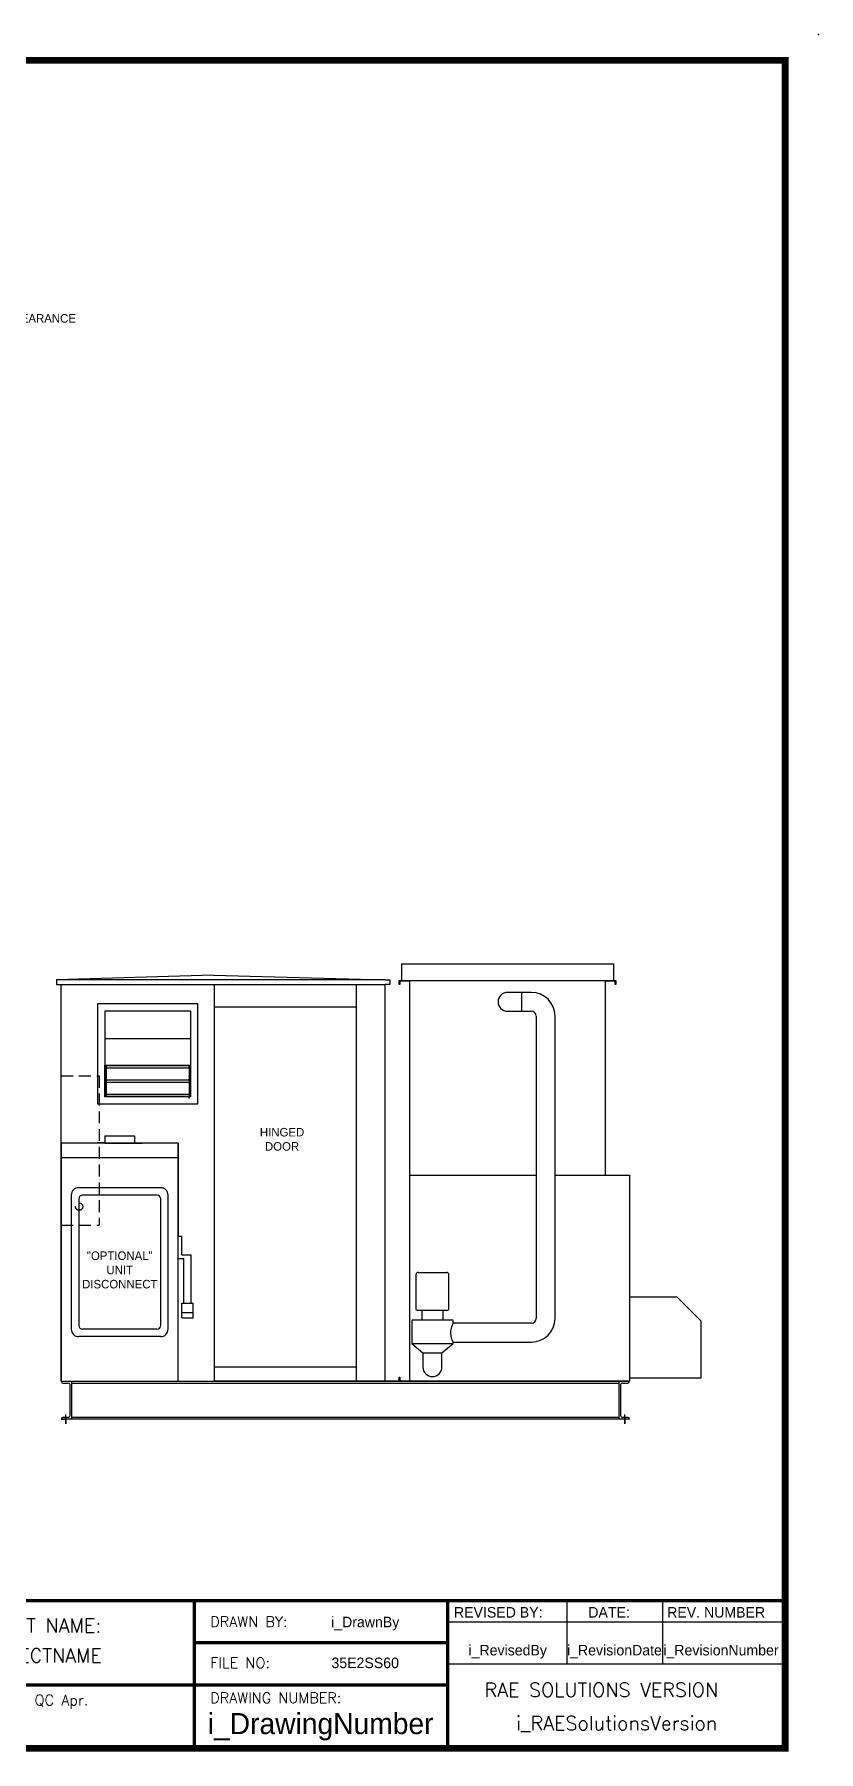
# Model space of a CAD drawing. Header units: inches. Extents: x -247 to 341, y -90 to 280.
# Drawn here: x 175 to 340.6, y -82.2 to 280.4 of the extents above; entities that cross this region are included whole.
import ezdxf
from ezdxf.enums import TextEntityAlignment as Align

# ---------------------------------------------------------------- set-up
doc = ezdxf.new("R2010")
doc.units = ezdxf.units.IN
doc.header["$MEASUREMENT"] = 0
doc.linetypes.add('HIDDEN', pattern=[0.375, 0.25, -0.125])
doc.layers.get('0').update_dxf_attribs({"color": 10})
doc.styles.add('SIMPLEX', font='SIMPLEX')

msp = doc.modelspace()

# ---------------------------------------------------------------- linework, layer by layer
at = {"color": 1, "linetype": 'Continuous'}
for p, q in [((252.51566, 84.12789), (297.26566, 84.12789)), ((252.51566, 84.12789), (252.51566, 80.62789)), ((297.26566, 84.12789), (297.26566, 80.62789)), ((252.01566, 79.74789), (252.01566, 80.62789)), ((252.01566, 80.62789), (254.26566, 80.62789)), ((252.14066, 80.50289), (252.14066, 79.74789)), ((254.26566, 80.50289), (252.14066, 80.50289)), ((254.26566, 80.62789), (254.26566, 80.61189)), ((254.26566, 80.62789), (295.51566, 80.62789)), ((254.26566, 80.61189), (295.51566, 80.61189)), ((254.26566, 39.51889), (254.26566, 80.50289)), ((295.51566, 80.62789), (297.76566, 80.62789)), ((295.51566, 80.62789), (295.51566, 80.61189)), ((295.51566, 80.50289), (295.51566, 39.51889)), ((297.64066, 80.50289), (295.51566, 80.50289)), ((297.64066, 79.74789), (297.64066, 80.50289)), ((297.76566, 80.62789), (297.76566, 79.74789)), ((252.14066, 79.74789), (252.01566, 79.74789)), ((277.90658, 78.12789), (274.89066, 78.12789)), ((277.90658, 74.12722), (277.90658, 78.12856)), ((279.90658, 78.12789), (277.90658, 78.12789)), ((297.76566, 79.74789), (297.64066, 79.74789)), ((209.46169, 75.71178), (188.33669, 75.71178)), ((188.33669, 75.71178), (188.33669, 54.58678)), ((189.83669, 74.21178), (207.96169, 74.21178)), ((209.46169, 54.58678), (209.46169, 75.71178)), ((274.89066, 74.12789), (277.90658, 74.12789)), ((277.90658, 74.12789), (279.90658, 74.12789)), ((280.90658, 73.12789), (280.90658, 9.26881)), ((284.90658, 9.26881), (284.90658, 73.12789)), ((189.83669, 56.08678), (189.83669, 62.71833)), ((189.89919, 56.14928), (189.89919, 62.71833)), ((190.14919, 62.71833), (190.14919, 62.58678)), ((207.64919, 62.58678), (190.14919, 62.58678)), ((190.14919, 62.58678), (190.14919, 62.08678)), ((207.64919, 62.08678), (190.14919, 62.08678)), ((190.14919, 62.08678), (190.14919, 59.58678)), ((207.64919, 62.71833), (207.64919, 62.58678)), ((207.64919, 62.58678), (207.64919, 62.08678)), ((207.64919, 62.08678), (207.64919, 59.58678)), ((207.89919, 62.71833), (207.89919, 56.14928)), ((207.96169, 62.71833), (207.96169, 56.08678)), ((207.64919, 59.58678), (190.14919, 59.58678)), ((190.14919, 59.58678), (190.14919, 59.08678)), ((207.64919, 59.08678), (190.14919, 59.08678)), ((190.14919, 59.08678), (190.14919, 56.58678)), ((207.64919, 59.58678), (207.64919, 59.08678)), ((207.64919, 59.08678), (207.64919, 56.58678)), ((188.33669, 54.58678), (209.46169, 54.58678)), ((207.96169, 56.08678), (189.83669, 56.08678)), ((207.89919, 56.14928), (189.89919, 56.14928)), ((207.64919, 56.58678), (190.14919, 56.58678)), ((190.14919, 56.58678), (190.14919, 56.14928)), ((207.64919, 56.58678), (207.64919, 56.14928)), ((254.26566, 39.51889), (280.90658, 39.51889)), ((254.26566, 39.50289), (280.90658, 39.50289)), ((254.26566, -3.87211), (254.26566, 39.50289)), ((254.28166, 39.50289), (254.28166, 39.51889)), ((284.90658, 39.51889), (295.51566, 39.51889)), ((284.90658, 39.50289), (300.64066, 39.50289)), ((295.49966, 39.51889), (295.49966, 39.50289)), ((300.64066, 39.50289), (300.64066, 15.91889)), ((255.51566, 18.50289), (255.51566, 11.25289)), ((256.01566, 19.00289), (262.01566, 19.00289)), ((262.51566, 11.25289), (262.51566, 18.50289)), ((300.62466, 15.91889), (300.62466, -3.98111)), ((300.62466, 15.91889), (300.64066, 15.91889)), ((300.64066, 15.91889), (300.64066, 13.75289)), ((255.76566, 11.00289), (262.26566, 11.00289)), ((256.76566, 11.00289), (256.76566, 9.00289)), ((261.26566, 9.00289), (261.26566, 11.00289)), ((300.64066, 13.75289), (300.64066, -3.24711)), ((310.67466, 13.75289), (300.64066, 13.75289)), ((315.76566, 8.66189), (310.67466, 13.75289)), ((254.64066, 8.75289), (254.64066, 4.00289)), ((254.89066, 9.00289), (263.14066, 9.00289)), ((263.39066, 8.25598), (263.39066, 8.75289)), ((279.90734, 8.26881), (263.39066, 8.25623)), ((315.76566, -3.24711), (315.76566, 8.66189)), ((254.64066, 4.00289), (263.39066, 4.00289)), ((254.64066, 4.00289), (257.01566, 2.00289)), ((261.01566, 2.00289), (263.39066, 4.00289)), ((263.39066, 4.25623), (279.91039, 4.26881)), ((263.39066, 4.00289), (263.39066, 4.25657)), ((257.01566, 2.00289), (261.01566, 2.00289)), ((257.01566, 2.00289), (257.01566, -0.99711)), ((261.01566, -0.99711), (261.01566, 2.00289)), ((252.01566, -3.11711), (252.14066, -3.11711)), ((252.01566, -3.99711), (252.01566, -3.11711)), ((252.01566, -3.99711), (252.01566, -3.11711)), ((252.14066, -3.11711), (252.14066, -3.87211)), ((300.64066, -3.24711), (315.76566, -3.24711)), ((300.64066, -3.24711), (300.64066, -3.98111)), ((300.64066, -3.99711), (252.01566, -3.99711)), ((252.14066, -3.87211), (254.26566, -3.87211)), ((300.62466, -3.98111), (300.64066, -3.98111)), ((300.64066, -3.98111), (300.64066, -3.99711))]:
    msp.add_line(p, q, dxfattribs=at)
at = {"color": 1, "ltscale": 5}
for p, q in [((212.82816, 81.74789), (179.64066, 80.74789)), ((249.01566, 80.74789), (179.64066, 80.74789)), ((180.64066, 80.74789), (179.64066, 80.74789)), ((179.64066, 80.74789), (179.64066, 79.74789)), ((212.82816, 81.74789), (249.01566, 80.74789)), ((249.01566, 80.74789), (250.01566, 80.74789)), ((250.01566, 80.74789), (250.01566, 79.74789)), ((179.64066, 79.74789), (180.64066, 79.74789)), ((179.64066, 79.74789), (249.01566, 79.74789)), ((180.64066, -3.99711), (180.64066, 79.74789)), ((213.01566, -3.99711), (213.01566, 79.74789)), ((243.01566, -3.99711), (243.01566, 79.74789)), ((249.01566, -3.99711), (249.01566, 79.74789)), ((250.01566, 79.74789), (249.01566, 79.74789)), ((213.01566, 75.07183), (243.01566, 75.07183)), ((243.01566, -0.99711), (213.01566, -0.99711)), ((180.64066, -3.99711), (180.64066, -3.99711)), ((180.64066, -3.99711), (300.64066, -3.99711)), ((181.01566, -4.37211), (182.14066, -4.37211)), ((182.51566, -11.24711), (182.51566, -4.74711)), ((182.89066, -11.99711), (182.89066, -3.99711)), ((182.89066, -4.37211), (298.39066, -4.37211)), ((243.01566, -3.99711), (213.01566, -3.99711)), ((249.01566, -3.99711), (243.01566, -3.99711)), ((252.01566, -3.99711), (249.01566, -3.99711)), ((252.01566, -3.99711), (249.01566, -3.99711)), ((298.39066, -3.99711), (298.39066, -11.99711)), ((298.76566, -4.74711), (298.76566, -11.24711)), ((299.14066, -4.37211), (300.26566, -4.37211)), ((300.64066, -3.99711), (300.64066, -3.99711)), ((300.64066, -11.99711), (180.64066, -11.99711)), ((180.64066, -11.99711), (180.64066, -11.99711)), ((180.64066, -11.99711), (181.64066, -11.99711)), ((182.14066, -11.62211), (181.01566, -11.62211)), ((181.64066, -12.99711), (181.64066, -10.99711)), ((181.64066, -11.99711), (181.64066, -12.99711)), ((298.39066, -11.62211), (182.89066, -11.62211)), ((300.26566, -11.62211), (299.14066, -11.62211)), ((299.64066, -12.99711), (299.64066, -10.99711)), ((300.64066, -11.99711), (299.64066, -11.99711)), ((299.64066, -11.99711), (299.64066, -12.99711)), ((300.64066, -11.99711), (300.64066, -11.99711))]:
    msp.add_line(p, q, dxfattribs=at)
at = {"ltscale": 5}
for p, q in [((189.83669, 74.21178), (189.83669, 62.71833)), ((207.96169, 74.21178), (207.96169, 62.71833)), ((189.83669, 68.37628), (207.96169, 68.37628)), ((189.83669, 62.71833), (207.96169, 62.71833))]:
    msp.add_line(p, q, dxfattribs=at)
at = {"color": 1, "linetype": 'HIDDEN', "ltscale": 10}
for p, q in [((180.64066, 60.4935), (188.64066, 60.4935)), ((180.64066, 60.4935), (188.64066, 60.4935)), ((188.64066, 60.4935), (188.64066, 28.9935)), ((180.64066, 28.9935), (188.64066, 28.9935)), ((193.73975, -3.99711), (221.73975, -3.99711))]:
    msp.add_line(p, q, dxfattribs=at)
at = {"color": 1}
for p, q in [((189.85019, 47.84082), (189.85019, 46.26863)), ((189.85019, 47.84082), (196.13894, 47.84082)), ((196.13894, 47.84082), (196.13894, 46.26863)), ((180.64066, 46.31289), (180.64066, -3.99711)), ((205.34847, 46.31289), (180.64066, 46.31289)), ((189.85019, 46.36689), (188.27801, 46.36689)), ((189.85019, 46.26863), (188.27801, 46.26863)), ((189.85019, 46.26863), (196.13894, 46.26863)), ((196.13894, 46.36689), (197.71113, 46.36689)), ((196.13894, 46.26863), (197.71113, 46.26863)), ((205.34847, -3.99711), (205.34847, 46.31289)), ((205.34847, 46.31289), (205.34847, 26.66055)), ((205.34847, 43.16852), (180.64066, 43.16852)), ((201.6416, 36.87977), (184.34754, 36.87977)), ((182.77535, 35.30758), (182.77535, 7.00821)), ((184.34754, 34.52149), (184.34754, 7.7943)), ((200.85551, 35.30758), (185.13363, 35.30758)), ((201.6416, 7.7943), (201.6416, 34.52149)), ((203.21379, 7.00821), (203.21379, 35.30758)), ((205.34847, 26.66055), (206.13457, 26.66055)), ((206.13457, 22.73008), (206.13457, 26.66055)), ((205.34847, 21.94399), (206.52761, 21.94399)), ((206.13457, 22.73008), (208.0998, 22.73008)), ((206.52761, 12.51086), (206.52761, 21.94399)), ((208.0998, 12.51086), (208.0998, 22.73008)), ((206.13457, 9.36649), (206.13457, 12.51086)), ((206.13457, 12.51086), (208.49285, 12.51086)), ((208.49285, 9.36649), (208.49285, 12.51086)), ((206.13457, 10.54563), (208.49285, 10.54563)), ((206.13457, 9.36649), (208.49285, 9.36649)), ((201.6416, 5.43602), (184.34754, 5.43602)), ((200.85551, 7.00821), (185.13363, 7.00821)), ((180.64066, -3.99711), (205.34847, -3.99711))]:
    msp.add_line(p, q, dxfattribs=at)
at = {"lineweight": 30}
for p, q in [((84.02902, -50.30119), (262.22902, -50.30119)), ((208.76902, -50.30119), (208.76902, -68.12119)), ((262.22902, -50.30119), (262.22902, -81.48619)), ((262.22902, -50.30119), (333.50902, -50.30119)), ((262.22902, -50.30119), (262.22902, -54.75619)), ((287.37958, -50.30119), (287.37958, -63.66619)), ((307.63449, -50.30119), (307.63449, -63.66619)), ((262.22902, -54.75619), (333.50902, -54.75619)), ((208.76902, -59.21119), (262.22902, -59.21119)), ((208.76902, -68.12119), (208.76902, -59.21119)), ((262.22902, -63.66619), (333.50902, -63.66619)), ((262.22902, -68.12119), (84.02902, -68.12119)), ((208.76902, -68.12119), (208.76902, -81.48619))]:
    msp.add_line(p, q, dxfattribs=at)
at = {"const_width": 1.4256}
msp.add_lwpolyline([(-236.73098, -81.48619), (333.50902, -81.48619), (333.50902, 274.91381), (-236.73098, 274.91381), (-236.73098, -81.48619)], dxfattribs=at)
at = {"lineweight": 30, "const_width": 0.7128}
for points in [[(333.50902, -50.30119), (-94.17098, -50.30119), (-94.17098, -81.48619)], [(208.76902, -50.30119), (208.76902, -81.48619)], [(262.22902, -81.48619), (262.22902, -50.30119), (333.50902, -50.30119)], [(262.22902, -59.21119), (208.76902, -59.21119), (208.76902, -81.48619)], [(262.22902, -68.12119), (84.02902, -68.12119)]]:
    msp.add_lwpolyline(points, dxfattribs=at)
at = {"color": 1, "linetype": 'HIDDEN', "ltscale": 10}
msp.add_circle((184.43313, 32.87444), 0.7702, dxfattribs=at)
at = {"color": 1, "linetype": 'Continuous'}
for centre, radius, start, end in [((274.89066, 76.12789), 2, 90, 270), ((279.90658, 73.12789), 5, 0, 90), ((279.90658, 73.12789), 1, 0, 90), ((198.89919, 65.14928), 9.53125, 199.2198645, 203.3598377), ((198.89919, 65.14928), 9.59375, 200.263336, 204.2095026), ((198.89919, 65.14928), 9.21875, 195.2894706, 198.3497386), ((198.89919, 65.14928), 9.15625, 195.3964128, 197.1314638), ((198.89919, 65.14928), 9.15625, 342.8685362, 344.6035872), ((198.89919, 65.14928), 9.21875, 341.6502614, 344.7105294), ((198.89919, 65.14928), 9.90625, 204.6987423, 207.9593124), ((198.89919, 65.14928), 9.96875, 205.4685689, 208.6287164), ((198.89919, 65.14928), 10.28125, 208.9100268, 211.6724334), ((198.89919, 65.14928), 10.34375, 209.5308265, 212.2292036), ((198.89919, 65.14928), 9.90625, 332.0406876, 335.3012577), ((198.89919, 65.14928), 9.96875, 331.3712836, 334.5314311), ((198.89919, 65.14928), 10.28125, 328.3275666, 331.0899732), ((198.89919, 65.14928), 10.34375, 327.7707964, 330.4691735), ((198.89919, 59.75055), 9.53125, 336.6401623, 340.7801355), ((198.89919, 59.75055), 9.59375, 335.7904974, 339.736664), ((256.01566, 18.50289), 0.5, 90, 180), ((262.01566, 18.50289), 0.5, 0, 90), ((255.76566, 11.25289), 0.25, 180, 270), ((262.26566, 11.25289), 0.25, 270, 0), ((254.89066, 8.75289), 0.25, 90, 180), ((263.14066, 8.75289), 0.25, 0, 90), ((279.90658, 9.26881), 1, 270.0436467, 0), ((279.90658, 9.26881), 5, 270.0436467, 0), ((259.01566, -0.99711), 2, 180, 0)]:
    msp.add_arc(centre, radius, start, end, dxfattribs=at)
at = {"color": 1}
for centre, radius, start, end in [((184.34754, 35.30758), 1.57219, 90, 180), ((201.6416, 35.30758), 1.57219, 0, 90), ((185.13363, 34.52149), 0.78609, 90, 180), ((200.85551, 34.52149), 0.78609, 0, 90), ((185.13363, 7.7943), 0.78609, 180, 270), ((200.85551, 7.7943), 0.78609, 270, 0), ((184.34754, 7.00821), 1.57219, 180, 270), ((201.6416, 7.00821), 1.57219, 270, 0)]:
    msp.add_arc(centre, radius, start, end, dxfattribs=at)
at = {"color": 1, "ltscale": 5}
for centre, start, end in [((181.01566, -3.99711), 180, 270), ((182.14066, -4.74711), 0, 90), ((299.14066, -4.74711), 90, 180), ((300.26566, -3.99711), 270, 360), ((181.01566, -11.99711), 90, 180), ((182.14066, -11.24711), 270, 0), ((299.14066, -11.24711), 180, 270), ((300.26566, -11.99711), 0, 90)]:
    msp.add_arc(centre, 0.375, start, end, dxfattribs=at)
at = {"color": 1, "linetype": 'Continuous'}
msp.add_open_spline([(263.39061, 4.25634), (263.39063, 4.25692), (263.38877, 4.26162), (263.38503, 4.27047), (263.37581, 4.29223), (263.35516, 4.33904), (263.32619, 4.408), (263.29309, 4.48684), (263.24913, 4.59462), (263.20181, 4.72567), (263.15612, 4.85223), (263.10729, 5.00049), (263.06324, 5.16566), (263.01782, 5.33596), (262.97746, 5.52424), (262.95082, 5.7232), (262.92537, 5.91332), (262.91244, 6.11318), (262.91526, 6.31186), (262.91821, 6.51997), (262.93845, 6.72678), (262.97073, 6.92093), (263.00579, 7.13169), (263.05504, 7.32753), (263.10686, 7.49989), (263.15287, 7.65291), (263.20091, 7.78742), (263.24379, 7.89936), (263.28821, 8.01529), (263.32709, 8.10702), (263.35295, 8.16738), (263.37723, 8.22407), (263.39003, 8.2531), (263.39061, 8.25605)], degree=3, knots=[0, 0, 0, 0, 0.035204812, 0.035204812, 0.035204812, 0.121723958, 0.121723958, 0.121723958, 0.220620102, 0.220620102, 0.220620102, 0.316124636, 0.316124636, 0.316124636, 0.414592854, 0.414592854, 0.414592854, 0.508684994, 0.508684994, 0.508684994, 0.607246149, 0.607246149, 0.607246149, 0.714246102, 0.714246102, 0.714246102, 0.809236382, 0.809236382, 0.809236382, 0.907613789, 0.907613789, 0.907613789, 1, 1, 1, 1], dxfattribs=at)
for p in [(340.57553, 280.40398), (262.22902, -81.48619)]:
    msp.add_point(p)

# ---------------------------------------------------------------- texts
at = {"color": 1}
msp.add_text('96" MINIMUM SERVICE CLEARANCE', height=1.8, dxfattribs=at).set_placement((142.09487, 219.53235))
at = {"lineweight": 30, "style": 'SIMPLEX'}
for s, p in [('PROJECT NAME:', (173.57645, -57.05774)), ('i_PROJECTNAME', (173.80137, -63.38935)), ('i_RAESolutionsVersion', (297.94255, -77.63144))]:
    msp.add_text(s, height=2.95812, dxfattribs=at).set_placement(p, align=Align.CENTER)
for s, height, p in [('DRAWN BY:', 2.2275, (212.11027, -55.86994)), ('FILE NO:', 2.2275, (212.11027, -64.56459)), ('RAE SOLUTIONS VERSION', 2.95812, (270.03841, -70.60266)), ('QC Apr.', 2.2275, (175.023, -72.42707)), ('DRAWING NUMBER:', 2.2275, (212.11027, -71.94959))]:
    msp.add_text(s, height=height, dxfattribs=at).set_placement(p)
at = {"lineweight": 30}
for s, height, p in [('i_DrawnBy', 2.2275, (244.82725, -55.94333)), ('i_RevisedBy', 2.2275, (274.91799, -61.87932)), ('i_RevisionDate', 2.2275, (297.45573, -61.87932)), ('i_RevisionNumber', 2.2275, (319.95016, -61.87932)), ('35E2SS60', 2.2275, (244.82725, -64.56154)), ('i_DrawingNumber', 4.455, (235.41762, -78.50542))]:
    msp.add_text(s, height=height, dxfattribs=at).set_placement(p, align=Align.CENTER)
for s, p in [('REVISED BY:', (263.56609, -53.89218)), ('DATE:', (291.93175, -53.89218)), ('REV. NUMBER', (308.58931, -53.89218))]:
    msp.add_text(s, height=2.2275, dxfattribs=at).set_placement(p)
at = {"color": 1, "ltscale": 5, "char_height": 1.8}
for s, insert, attachment_point in [('HINGED\\PDOOR', (227.2704, 47.08514), 5), ('"OPTIONAL"\\PUNIT\\PDISCONNECT', (193.00518, 23.41321), 2)]:
    msp.add_mtext(s, dxfattribs=dict(at, insert=insert, attachment_point=attachment_point))

doc.saveas('drawing.dxf')
